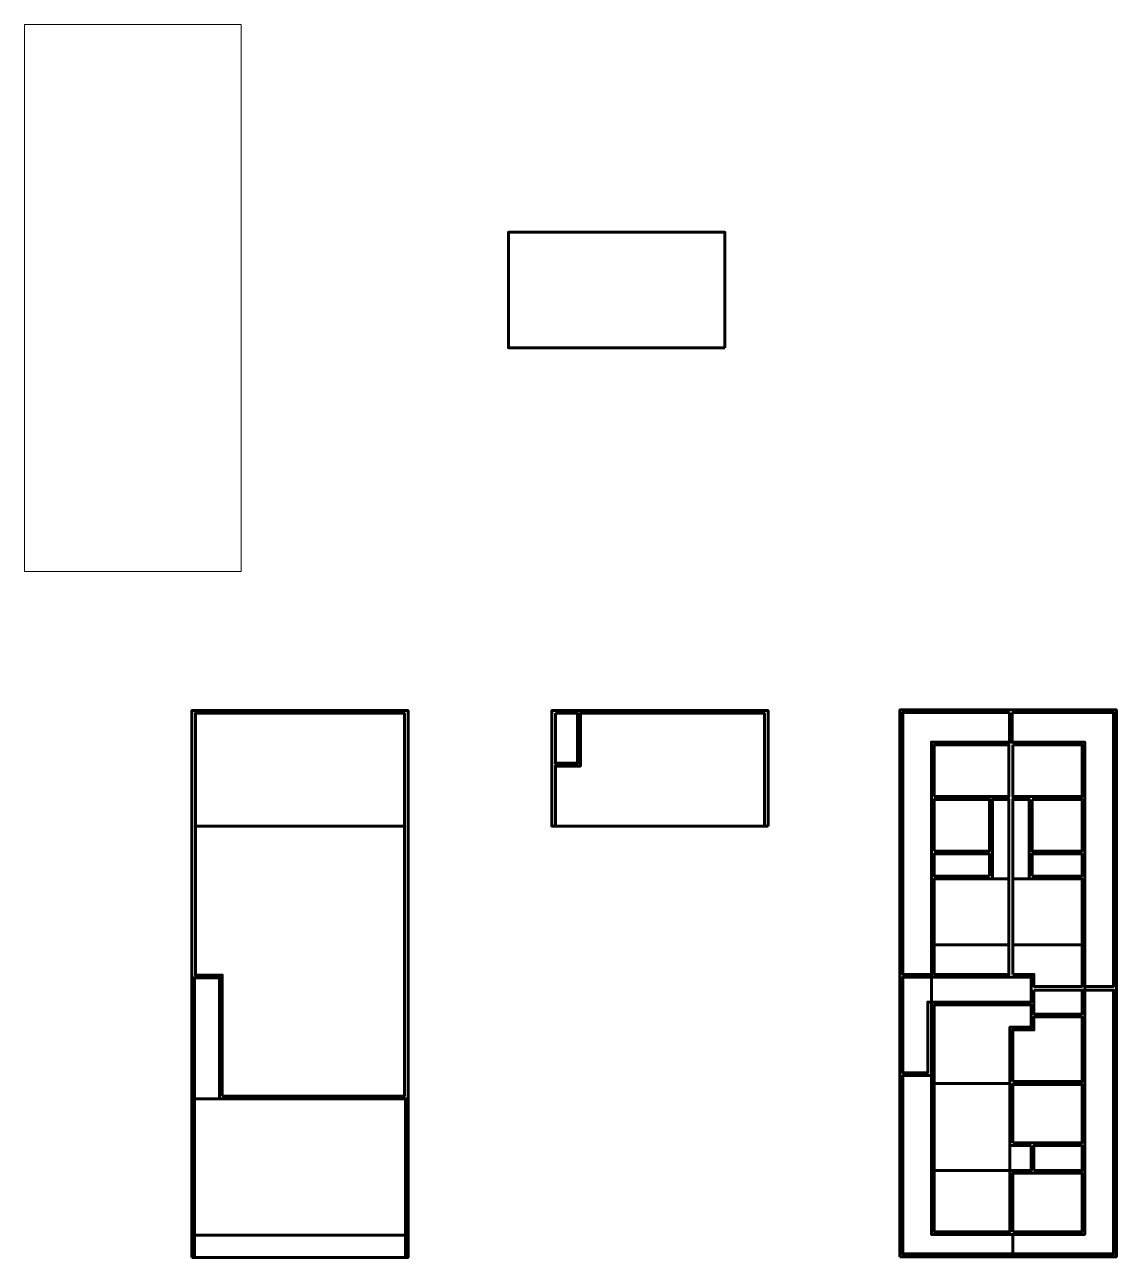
# Model space of a CAD drawing. Header units: millimetres. Extents: x 2030 to 44114, y 1520 to 18221.
# Drawn here: x 32796 to 38699, y 11554 to 18221 of the extents above; entities that cross this region are included whole.
import ezdxf

# ---------------------------------------------------------------- set-up
doc = ezdxf.new("R2010")
doc.units = ezdxf.units.MM
doc.layers.add('014 - Cotas', color=14, linetype='Continuous', lineweight=5)
doc.layers.add('06', color=6, linetype='Continuous', lineweight=60)

msp = doc.modelspace()

# ---------------------------------------------------------------- linework, layer by layer
at = {"layer": '014 - Cotas'}
msp.add_lwpolyline([(32796.4, 15263.77), (33966.4, 15263.77), (33966.4, 18220.8), (32796.4, 18220.8)], close=True, dxfattribs=at)
at = {"layer": '06'}
for points in [[(36582.31, 16473.44), (35412.31, 16473.44), (35412.31, 17098.44), (36582.31, 17098.44)], [(33699.9, 11554.41), (34869.9, 11554.41), (34869.9, 14511.44), (33699.9, 14511.44)], [(34849.9, 13886.44), (33719.9, 13886.44), (33719.9, 14496.44), (34849.9, 14496.44)], [(36816.05, 13886.44), (35646.05, 13886.44), (35646.05, 14511.44), (36816.05, 14511.44)], [(35666.05, 14496.44), (35786.05, 14496.44), (35786.05, 14226.44), (35666.05, 14226.44)], [(37529.11, 11558.05), (38699.11, 11558.05), (38699.11, 14515.05), (37529.11, 14515.05)], [(37699.61, 11678.05), (38528.61, 11678.05), (38528.61, 14341.05), (37699.61, 14341.05)], [(37714.61, 14046.05), (38118.61, 14046.05), (38118.61, 14326.05), (37714.61, 14326.05)], [(38138.61, 14326.05), (38513.61, 14326.05), (38513.61, 14046.05), (38138.61, 14046.05)], [(37714.61, 13751.05), (38013.61, 13751.05), (38013.61, 14031.05), (37714.61, 14031.05)], [(38028.61, 13601.05), (38118.61, 13601.05), (38118.61, 14031.05), (38028.61, 14031.05)], [(38228.61, 13601.05), (38138.61, 13601.05), (38138.61, 14031.05), (38228.61, 14031.05)], [(38243.61, 14031.05), (38513.61, 14031.05), (38513.61, 13751.05), (38243.61, 13751.05)], [(38013.61, 13616.05), (37714.61, 13616.05), (37714.61, 13736.05), (38013.61, 13736.05)], [(38243.61, 13616.05), (38513.61, 13616.05), (38513.61, 13736.05), (38243.61, 13736.05)], [(38118.61, 13244.55), (37714.61, 13244.55), (37714.61, 13601.05), (38118.61, 13601.05)], [(38138.61, 13601.05), (38513.61, 13601.05), (38513.61, 13244.55), (38138.61, 13244.55)], [(37714.61, 13244.55), (38118.61, 13244.55), (38118.61, 13084.55), (37714.61, 13084.55)], [(37699.61, 13069.55), (38238.61, 13069.55), (38238.61, 12934.55), (37699.61, 12934.55)], [(33714.9, 13065.94), (33849.9, 13065.94), (33849.9, 12412.24), (33714.9, 12412.24)], [(38253.61, 12999.55), (38513.61, 12999.55), (38513.61, 12869.55), (38253.61, 12869.55)], [(38123.61, 12024.05), (37714.61, 12024.05), (37714.61, 12494.55), (38123.61, 12494.55)], [(38138.61, 12174.05), (38513.61, 12174.05), (38513.61, 12489.55), (38138.61, 12489.55)], [(33714.9, 11554.44), (34854.9, 11554.44), (34854.9, 12411.44), (33714.9, 12411.44)], [(38238.61, 12159.05), (38123.61, 12159.05), (38123.61, 12024.05), (38238.61, 12024.05)], [(38253.61, 12024.05), (38513.61, 12024.05), (38513.61, 12159.05), (38253.61, 12159.05)], [(38123.61, 12024.05), (37714.61, 12024.05), (37714.61, 11693.05), (38123.61, 11693.05)], [(38138.61, 11693.05), (38513.61, 11693.05), (38513.61, 12009.05), (38138.61, 12009.05)], [(33699.9, 11554.41), (34869.9, 11554.41), (34869.9, 11674.44), (33699.9, 11674.44)]]:
    msp.add_lwpolyline(points, close=True, dxfattribs=at)
for points in [[(33849.9, 12411.44), (33849.9, 13066.14), (33699.9, 13065.74), (33699.9, 14511.44), (34869.9, 14511.44), (34869.9, 12411.44), (33849.9, 12411.44)], [(33864.9, 12426.84), (33864.9, 13081.14), (33719.9, 13080.74), (33719.9, 14496.44), (34849.9, 14496.44), (34849.9, 12426.44), (33864.9, 12426.84)], [(35666.05, 13886.44), (35666.05, 14211.44), (35801.05, 14211.44), (35801.05, 14496.44), (36796.05, 14496.44), (36796.05, 13886.44), (35666.05, 13886.44)], [(38121.11, 14500.05), (38121.11, 14341.05), (37699.61, 14341.05), (37699.61, 13084.55), (37544.11, 13084.55), (37544.11, 14500.05), (38121.11, 14500.05)], [(38136.11, 14500.05), (38136.11, 14341.05), (38528.61, 14341.05), (38528.61, 13019.55), (38684.11, 13019.55), (38684.11, 14500.05), (38136.11, 14500.05)], [(38138.61, 13084.55), (38138.61, 13244.55), (38513.61, 13244.55), (38513.61, 13019.55), (38253.61, 13019.55), (38253.61, 13084.55), (38138.61, 13084.55)], [(37699.61, 12934.55), (37699.61, 13069.55), (37544.11, 13069.55), (37544.11, 12552.35), (37679.11, 12552.35), (37679.11, 12934.55), (37699.61, 12934.55)], [(38138.61, 11573.05), (38138.61, 11678.05), (38528.61, 11678.05), (38528.61, 12999.55), (38684.11, 12999.55), (38684.11, 11573.05), (38138.61, 11573.05)], [(38123.61, 12494.55), (38123.61, 12799.55), (38238.67, 12799.55), (38238.61, 12919.55), (37714.61, 12919.55), (37714.61, 12494.55), (38123.61, 12494.55)], [(38138.61, 12504.55), (38138.61, 12784.55), (38253.61, 12784.55), (38253.61, 12854.55), (38513.61, 12854.55), (38513.61, 12504.55), (38138.61, 12504.55)], [(37699.61, 12537.35), (37544.11, 12537.35), (37544.11, 11573.05), (38138.61, 11573.05), (38138.61, 11678.05), (37699.61, 11678.05), (37699.61, 12537.35)]]:
    msp.add_lwpolyline(points, dxfattribs=at)

doc.saveas('drawing.dxf')
